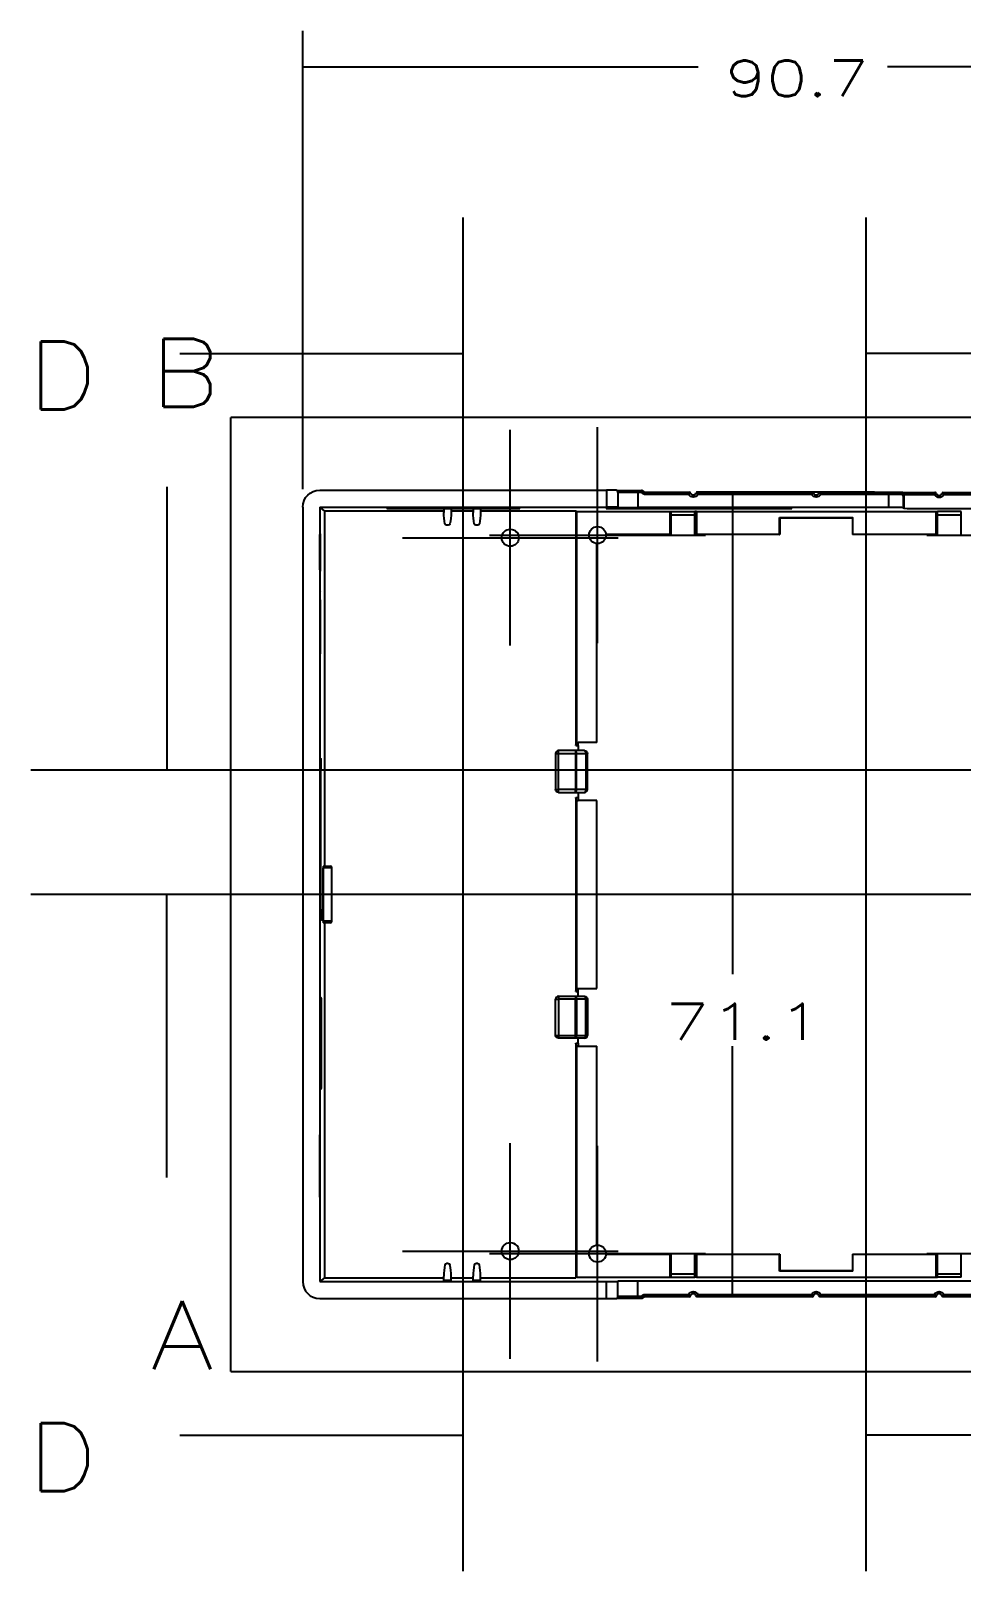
# Model space of a CAD drawing. Header units: inches. Extents: x 0 to 1189, y 0 to 841.
# Drawn here: x 320.1 to 402.2, y 312.8 to 448.9 of the extents above; entities that cross this region are included whole.
import ezdxf
from ezdxf.lldxf.tags import DXFTag

# ---------------------------------------------------------------- set-up
doc = ezdxf.new("R2010")
doc.units = ezdxf.units.IN
doc.header["$MEASUREMENT"] = 0
doc.layers.add('1', color=7, linetype='Continuous', true_color=0xffffff)
doc.styles.add('blockfont', font='simplex.shx', dxfattribs={"bigfont": 'bigfont'})
tags = doc.linetypes.add('CENTER', pattern=[2, 1.25, -0.25, 0.25, -0.25]).pattern_tags.tags
tags[10:11] = [DXFTag(74, 4), DXFTag(75, 0), DXFTag(340, '0'), DXFTag(46, 0.0), DXFTag(50, 0.0), DXFTag(44, 0.0), DXFTag(45, 0.0)]
tags[8:9] = [DXFTag(74, 4), DXFTag(75, 0), DXFTag(340, '0'), DXFTag(46, 0.0), DXFTag(50, 0.0), DXFTag(44, 0.0), DXFTag(45, 0.0)]
tags[6:7] = [DXFTag(74, 4), DXFTag(75, 0), DXFTag(340, '0'), DXFTag(46, 0.0), DXFTag(50, 0.0), DXFTag(44, 0.0), DXFTag(45, 0.0)]
tags[4:5] = [DXFTag(74, 4), DXFTag(75, 0), DXFTag(340, '0'), DXFTag(46, 0.0), DXFTag(50, 0.0), DXFTag(44, 0.0), DXFTag(45, 0.0)]
tags = doc.linetypes.add('PHANTOM', pattern=[2.5, 1.25, -0.25, 0.25, -0.25, 0.25, -0.25]).pattern_tags.tags
tags[14:15] = [DXFTag(74, 4), DXFTag(75, 0), DXFTag(340, '0'), DXFTag(46, 0.0), DXFTag(50, 0.0), DXFTag(44, 0.0), DXFTag(45, 0.0)]
tags[12:13] = [DXFTag(74, 4), DXFTag(75, 0), DXFTag(340, '0'), DXFTag(46, 0.0), DXFTag(50, 0.0), DXFTag(44, 0.0), DXFTag(45, 0.0)]
tags[10:11] = [DXFTag(74, 4), DXFTag(75, 0), DXFTag(340, '0'), DXFTag(46, 0.0), DXFTag(50, 0.0), DXFTag(44, 0.0), DXFTag(45, 0.0)]
tags[8:9] = [DXFTag(74, 4), DXFTag(75, 0), DXFTag(340, '0'), DXFTag(46, 0.0), DXFTag(50, 0.0), DXFTag(44, 0.0), DXFTag(45, 0.0)]
tags[6:7] = [DXFTag(74, 4), DXFTag(75, 0), DXFTag(340, '0'), DXFTag(46, 0.0), DXFTag(50, 0.0), DXFTag(44, 0.0), DXFTag(45, 0.0)]
tags[4:5] = [DXFTag(74, 4), DXFTag(75, 0), DXFTag(340, '0'), DXFTag(46, 0.0), DXFTag(50, 0.0), DXFTag(44, 0.0), DXFTag(45, 0.0)]
doc.dimstyles.get("Standard").update_dxf_attribs({"dimtxt": 0.18, "dimasz": 0.18, "dimexe": 0.18, "dimexo": 0.0625, "dimgap": 0.09, "dimtad": 0, "dimtih": 1, "dimtoh": 1, "dimdec": 4, "dimzin": 0, "dimdsep": 46, "dimtxsty": 'Standard', "dimcen": 0.09, "dimadec": 0, "dimazin": 0, "dimtfac": 1, "dimtdec": 4, "dimtofl": 0, "dimtmove": 0, "dimatfit": 3, "dimfxl": 0, "dimtolj": 1, "dimtzin": 0, "dimarcsym": 0})

# ---------------------------------------------------------------- blocks, each defined once
blk = doc.blocks.new('ASSORTED_DRAFT1')
at = {"color": 43}
blk.add_solid([(332.05, 372.61), (333.66, 366.61), (330.44, 366.61), (332.05, 372.61)], dxfattribs=at)
blk = doc.blocks.new('ASSORTED_DRAFT4')
at = {"color": 43}
blk.add_solid([(332.05, 383.61), (330.44, 389.61), (333.66, 389.61), (332.05, 383.61)], dxfattribs=at)
blk = doc.blocks.new('ASSORTED_DRAFT5')
at = {"color": 43}
blk.add_solid([(358.21, 420.38), (352.21, 418.78), (352.21, 421.99), (358.21, 420.38)], dxfattribs=at)
blk = doc.blocks.new('ASSORTED_DRAFT6')
at = {"color": 43}
blk.add_solid([(358.21, 324.84), (352.21, 323.23), (352.21, 326.44), (358.21, 324.84)], dxfattribs=at)
blk = doc.blocks.new('ASSORTED_DRAFT7')
at = {"color": 43}
blk.add_solid([(393.76, 324.84), (399.76, 326.44), (399.76, 323.23), (393.76, 324.84)], dxfattribs=at)
blk = doc.blocks.new('ASSORTED_DRAFT8')
at = {"color": 43}
blk.add_solid([(393.76, 420.38), (399.76, 421.99), (399.76, 418.78), (393.76, 420.38)], dxfattribs=at)
blk = doc.blocks.new('ASSORTED_DRAFT9')
at = {"color": 7}
blk.add_solid([(381.98, 337.08), (381.13, 340.26), (382.83, 340.26), (381.98, 337.08)], dxfattribs=at)
blk = doc.blocks.new('ASSORTED_DRAFT10')
at = {"color": 7}
blk.add_solid([(381.98, 408.14), (382.83, 404.96), (381.13, 404.96), (381.98, 408.14)], dxfattribs=at)
blk = doc.blocks.new('_D4')
at = {"layer": '1', "color": 7}
for p, q in [((344.05, 408.4), (344.05, 448.88)), ((434.7, 408.4), (434.7, 448.88)), ((344.05, 445.7), (378.97, 445.7)), ((434.7, 445.7), (395.67, 445.7))]:
    blk.add_line(p, q, dxfattribs=at)
for points in [[(344.05, 445.7), (347.23, 446.55), (347.23, 444.85), (344.05, 445.7)], [(434.7, 445.7), (431.53, 444.85), (431.53, 446.55), (434.7, 445.7)]]:
    blk.add_solid(points, dxfattribs=at)
at = {"layer": '1', "color": 7, "insert": (381.35, 443.09), "char_height": 3.175, "attachment_point": 7, "line_spacing_factor": 0.903614, "style": 'blockfont'}
blk.add_mtext('\\W01.332;\\fsimplex.shx;90.7', dxfattribs=at)

msp = doc.modelspace()

# ---------------------------------------------------------------- linework, layer by layer
at = {"layer": '1', "color": 43, "linetype": 'PHANTOM', "ltscale": 9.563692}
for p, q in [((358.2143, 312.8366), (358.2143, 432.3828)), ((393.7551, 432.3828), (393.7551, 312.8366))]:
    msp.add_line(p, q, dxfattribs=at)
at = {"layer": '1', "color": 43}
for p, q in [((333.2143, 420.3828), (358.2143, 420.3828)), ((418.7551, 420.3828), (393.7551, 420.3828)), ((332.0518, 408.6097), (332.0518, 383.6097)), ((332.0518, 347.6097), (332.0518, 372.6097)), ((333.2143, 324.8366), (358.2143, 324.8366)), ((418.7551, 324.8366), (393.7551, 324.8366))]:
    msp.add_line(p, q, dxfattribs=at)
at = {"layer": '1', "color": 251}
for p, q in [((337.7018, 330.4866), (337.7018, 414.7328)), ((441.0568, 414.7328), (337.7018, 414.7328)), ((337.7018, 330.4866), (441.0568, 330.4866))]:
    msp.add_line(p, q, dxfattribs=at)
at = {"layer": '1', "color": 7, "linetype": 'CENTER', "ltscale": 6.35}
for p, q in [((362.3768, 394.5847), (362.3768, 413.6347)), ((370.0768, 394.8097), (370.0768, 413.8597)), ((352.8518, 404.1097), (371.9018, 404.1097)), ((360.5518, 404.3347), (379.6018, 404.3347)), ((399.1518, 404.3347), (418.2018, 404.3347)), ((362.3768, 331.5847), (362.3768, 350.6347)), ((370.0768, 331.3597), (370.0768, 350.4097)), ((352.8518, 341.1097), (371.9018, 341.1097)), ((360.5518, 340.8847), (379.6018, 340.8847)), ((399.1518, 340.8847), (418.2018, 340.8847))]:
    msp.add_line(p, q, dxfattribs=at)
at = {"layer": '1', "color": 21}
for p, q in [((345.5518, 408.3097), (370.8768, 408.3097)), ((370.8768, 408.3097), (370.8768, 406.8097)), ((373.6268, 408.2884), (373.6268, 408.0884)), ((373.6268, 408.2884), (373.9434, 408.2884)), ((373.9434, 408.2884), (373.9434, 408.0884)), ((374.1474, 408.1819), (373.9851, 408.067)), ((374.2356, 408.1384), (374.2356, 407.9384)), ((374.2356, 408.1384), (378.156, 408.1384)), ((378.8977, 408.1384), (389.006, 408.1384)), ((389.7477, 408.1384), (395.7931, 408.1384)), ((395.7931, 408.1384), (395.7931, 407.9384)), ((396.9901, 408.1026), (396.8945, 408.1281)), ((344.0518, 406.8097), (344.0518, 338.4097)), ((345.5519, 406.8097), (370.8768, 406.8097)), ((345.9611, 406.4823), (345.5519, 406.8097)), ((345.5519, 406.8097), (345.5519, 338.4097)), ((371.8768, 408.1062), (371.8768, 406.8027)), ((371.8768, 406.8027), (371.8768, 406.7807)), ((373.6268, 408.0884), (373.6268, 406.7685)), ((373.9434, 408.0884), (373.6268, 408.0884)), ((395.7931, 406.7685), (373.6268, 406.7685)), ((378.1237, 407.9384), (374.2356, 407.9384)), ((388.9737, 407.9384), (378.93, 407.9384)), ((395.7931, 407.9384), (389.78, 407.9384)), ((395.7931, 406.7685), (395.7931, 407.9384)), ((397.043, 407.9348), (397.043, 406.7599)), ((397.1385, 407.9093), (397.043, 407.9348)), ((397.043, 406.7599), (397.1385, 406.709)), ((397.1385, 406.709), (397.1385, 407.9093)), ((345.9611, 406.4823), (356.5018, 406.4823)), ((345.9611, 406.4823), (345.9611, 375.1089)), ((351.4768, 406.7406), (351.4768, 406.7005)), ((361.7268, 406.7511), (352.9768, 406.7511)), ((352.9768, 406.69), (352.9768, 406.7511)), ((352.9768, 406.69), (361.7268, 406.69)), ((357.1518, 406.6771), (356.5018, 406.6771)), ((356.5018, 406.6771), (356.5018, 406.3207)), ((357.1518, 406.6771), (357.1518, 406.3207)), ((357.1518, 406.4823), (359.1018, 406.4823)), ((359.7518, 406.6771), (359.1018, 406.6771)), ((359.1018, 406.6771), (359.1018, 406.3207)), ((359.7518, 406.6771), (359.7518, 406.3207)), ((359.7518, 406.4823), (368.1647, 406.4823)), ((361.7268, 406.69), (361.7268, 406.7511)), ((363.2268, 406.7005), (363.2268, 406.7406)), ((368.231, 406.4292), (368.1647, 406.4823)), ((368.1647, 406.4823), (368.1647, 385.7443)), ((368.231, 406.4292), (376.4544, 406.4292)), ((368.231, 406.4292), (368.231, 386.0097)), ((370.8268, 406.7205), (370.8268, 406.6898)), ((385.7268, 406.731), (372.3268, 406.731)), ((372.3268, 406.6793), (372.3268, 406.731)), ((372.3268, 406.6793), (385.7268, 406.6793)), ((376.4544, 406.4292), (376.5768, 406.4195)), ((376.4544, 406.4292), (376.4544, 404.3847)), ((376.5768, 406.4195), (378.6768, 406.4195)), ((376.5768, 406.1097), (376.5768, 406.4195)), ((376.5768, 404.3847), (376.5768, 406.1097)), ((378.6768, 406.1097), (376.5768, 406.1097)), ((378.7993, 406.4292), (378.6768, 406.4195)), ((378.6768, 406.1097), (378.6768, 406.4195)), ((378.6768, 404.3847), (378.6768, 406.1097)), ((378.7993, 406.4292), (399.9544, 406.4292)), ((378.7993, 406.4292), (378.7993, 404.3847)), ((385.7268, 406.6793), (385.7268, 406.731)), ((386.128, 405.8836), (392.6257, 405.8836)), ((386.128, 405.8836), (386.1768, 405.8347)), ((386.128, 404.3847), (386.128, 405.8836)), ((392.5768, 405.8347), (386.1768, 405.8347)), ((386.1768, 405.8347), (386.1768, 404.3847)), ((387.2268, 406.6898), (387.2268, 406.7205)), ((392.6257, 405.8836), (392.5768, 405.8347)), ((392.5768, 405.8347), (392.5768, 404.3847)), ((392.6257, 404.3847), (392.6257, 405.8836)), ((399.9544, 406.4292), (400.0768, 406.4195)), ((399.9544, 404.3847), (399.9544, 406.4292)), ((402.1768, 406.4195), (400.0768, 406.4195)), ((400.0768, 406.1097), (400.0768, 406.4195)), ((400.0768, 404.3847), (400.0768, 406.1097)), ((402.1768, 406.1097), (400.0768, 406.1097)), ((402.1768, 406.1097), (402.1768, 406.4195)), ((402.1768, 404.3847), (402.1768, 406.1097)), ((356.9057, 405.2097), (356.748, 405.2097)), ((359.5057, 405.2097), (359.348, 405.2097)), ((376.4544, 404.3847), (370.8252, 404.3847)), ((376.5768, 404.3847), (376.4544, 404.3847)), ((378.6768, 404.3847), (378.7993, 404.3847)), ((386.128, 404.3847), (378.7993, 404.3847)), ((386.128, 404.3847), (386.1768, 404.3847)), ((392.6257, 404.3847), (392.5768, 404.3847)), ((399.9544, 404.3847), (392.6257, 404.3847)), ((399.9544, 404.3847), (400.0768, 404.3847)), ((370.0268, 386.0097), (370.0268, 403.5864)), ((345.5741, 398.6097), (345.5741, 393.8597)), ((345.5741, 398.6097), (345.5959, 398.6097)), ((345.5894, 399.3597), (345.5807, 399.3597)), ((345.5959, 398.6097), (345.5959, 393.8597)), ((345.5741, 393.8597), (345.5959, 393.8597)), ((366.3768, 385.0597), (366.3768, 381.8597)), ((366.3768, 385.0597), (366.6268, 385.0597)), ((366.6268, 385.0597), (366.6268, 385.3097)), ((368.1178, 385.3097), (366.6268, 385.3097)), ((366.6268, 381.8597), (366.6268, 385.0597)), ((366.6268, 385.0597), (368.1178, 385.0597)), ((368.1178, 385.3097), (368.1178, 385.0597)), ((368.9268, 385.3097), (368.1178, 385.3097)), ((368.1178, 385.0597), (368.1178, 381.8597)), ((368.1178, 385.0597), (368.2296, 385.0597)), ((368.1647, 385.7443), (368.231, 386.0097)), ((368.1647, 385.7443), (368.3768, 385.7443)), ((368.2296, 381.8597), (368.2296, 385.0597)), ((368.2296, 385.0597), (369.0386, 385.0597)), ((368.231, 386.0097), (368.3768, 386.0097)), ((368.3768, 385.7443), (368.3768, 386.0097)), ((370.0268, 386.0097), (368.3768, 386.0097)), ((368.3768, 385.7443), (368.3768, 385.3097)), ((369.0386, 385.0597), (369.0386, 381.8597)), ((369.1768, 385.0597), (369.0386, 385.0597)), ((369.1768, 381.8597), (369.1768, 385.0597)), ((345.6295, 384.6097), (345.6369, 384.6097)), ((345.6208, 371.3097), (345.6208, 383.6097)), ((345.6457, 383.6097), (345.6208, 383.6097)), ((345.6457, 371.3097), (345.6457, 383.6097)), ((366.3768, 381.8597), (366.6268, 381.8597)), ((368.1178, 381.8597), (366.6268, 381.8597)), ((366.6268, 381.6097), (366.6268, 381.8597)), ((366.6268, 381.6097), (368.1178, 381.6097)), ((368.1178, 381.6097), (368.1178, 381.8597)), ((368.2296, 381.8597), (368.1178, 381.8597)), ((368.1178, 381.6097), (368.9268, 381.6097)), ((368.1647, 381.1751), (368.1647, 364.0443)), ((368.231, 380.9097), (368.1647, 381.1751)), ((368.1647, 381.1751), (368.3768, 381.1751)), ((369.0386, 381.8597), (368.2296, 381.8597)), ((368.231, 380.9097), (368.231, 364.3097)), ((368.231, 380.9097), (368.3768, 380.9097)), ((368.3768, 381.6097), (368.3768, 381.1751)), ((368.3768, 381.1751), (368.3768, 380.9097)), ((370.0268, 380.9097), (368.3768, 380.9097)), ((369.1768, 381.8597), (369.0386, 381.8597)), ((370.0268, 364.3097), (370.0268, 380.9097)), ((345.8617, 374.9626), (345.8617, 370.2568)), ((345.8617, 370.2597), (345.8617, 374.9597)), ((346.6278, 374.9597), (345.8617, 374.9597)), ((345.8705, 375.1097), (346.4797, 375.1097)), ((346.6278, 370.2597), (346.6278, 374.9597)), ((346.6278, 374.9597), (346.6297, 374.9597)), ((346.6297, 370.2597), (346.6297, 374.9597)), ((345.6208, 371.3097), (345.6457, 371.3097)), ((345.6369, 370.3097), (345.6295, 370.3097)), ((345.8617, 370.2597), (346.6278, 370.2597)), ((346.4797, 370.1097), (345.8705, 370.1097)), ((345.9611, 370.1106), (345.9611, 338.7372)), ((346.6278, 370.2597), (346.6297, 370.2597)), ((345.6579, 363.5097), (345.6636, 363.5097)), ((366.3768, 363.3597), (366.6268, 363.3597)), ((366.3768, 360.1597), (366.3768, 363.3597)), ((366.6268, 363.6097), (366.6268, 363.3597)), ((366.6268, 363.6097), (368.1178, 363.6097)), ((366.6268, 363.3597), (366.6268, 360.1597)), ((368.1178, 363.3597), (366.6268, 363.3597)), ((368.1178, 363.6097), (368.1178, 363.3597)), ((368.1178, 363.6097), (368.9268, 363.6097)), ((368.1178, 360.1597), (368.1178, 363.3597)), ((368.2296, 363.3597), (368.1178, 363.3597)), ((368.1647, 364.0443), (368.231, 364.3097)), ((368.1647, 364.0443), (368.3768, 364.0443)), ((368.2296, 363.3597), (368.2296, 360.1597)), ((369.0386, 363.3597), (368.2296, 363.3597)), ((368.231, 364.3097), (368.3768, 364.3097)), ((368.3768, 364.0443), (368.3768, 364.3097)), ((368.3768, 364.3097), (370.0268, 364.3097)), ((368.3768, 363.6097), (368.3768, 364.0443)), ((369.0386, 360.1597), (369.0386, 363.3597)), ((369.1768, 363.3597), (369.0386, 363.3597)), ((369.1768, 363.3597), (369.1768, 360.1597)), ((345.6483, 356.5097), (345.6483, 362.4097)), ((345.6483, 362.4097), (345.6732, 362.4097)), ((345.6732, 362.4097), (345.6732, 356.5097)), ((366.3768, 360.1597), (366.6268, 360.1597)), ((366.6268, 360.1597), (366.6268, 359.9097)), ((366.6268, 360.1597), (368.1178, 360.1597)), ((368.1178, 359.9097), (366.6268, 359.9097)), ((368.1178, 360.1597), (368.2296, 360.1597)), ((368.1178, 359.9097), (368.1178, 360.1597)), ((368.9268, 359.9097), (368.1178, 359.9097)), ((368.1647, 359.4751), (368.1647, 338.7372)), ((368.231, 359.2097), (368.1647, 359.4751)), ((368.1647, 359.4751), (368.3768, 359.4751)), ((368.2296, 360.1597), (369.0386, 360.1597)), ((368.231, 359.2097), (368.231, 338.7902)), ((368.231, 359.2097), (368.3768, 359.2097)), ((368.3768, 359.4751), (368.3768, 359.9097)), ((368.3768, 359.4751), (368.3768, 359.2097)), ((368.3768, 359.2097), (370.0268, 359.2097)), ((369.1768, 360.1597), (369.0386, 360.1597)), ((370.0268, 341.6331), (370.0268, 359.2097)), ((345.6483, 356.5097), (345.6732, 356.5097)), ((345.6636, 355.4097), (345.6579, 355.4097)), ((345.5693, 351.3597), (345.5972, 351.3597)), ((345.5693, 345.8597), (345.5693, 351.3597)), ((345.5972, 345.8597), (345.5972, 351.3597)), ((345.5693, 345.8597), (345.5972, 345.8597)), ((370.8252, 340.8347), (376.4544, 340.8347)), ((376.4544, 340.8347), (376.5768, 340.8347)), ((376.4544, 340.8347), (376.4544, 338.7902)), ((376.5768, 339.1097), (376.5768, 340.8347)), ((378.6768, 339.1097), (378.6768, 340.8347)), ((378.7993, 340.8347), (378.6768, 340.8347)), ((378.7993, 340.8347), (378.7993, 338.7902)), ((378.7993, 340.8347), (386.128, 340.8347)), ((386.128, 339.3358), (386.128, 340.8347)), ((386.1768, 340.8347), (386.128, 340.8347)), ((386.1768, 340.8347), (386.1768, 339.3847)), ((392.5768, 340.8347), (392.5768, 339.3847)), ((392.5768, 340.8347), (392.6257, 340.8347)), ((392.6257, 340.8347), (399.9544, 340.8347)), ((392.6257, 339.3358), (392.6257, 340.8347)), ((399.9544, 338.7902), (399.9544, 340.8347)), ((400.0768, 340.8347), (399.9544, 340.8347)), ((400.0768, 339.1097), (400.0768, 340.8347)), ((402.1768, 339.1097), (402.1768, 340.8347)), ((345.9611, 338.7372), (345.5519, 338.4097)), ((345.9611, 338.7372), (356.5018, 338.7372)), ((356.5018, 338.4953), (356.5018, 338.8987)), ((356.9057, 340.0097), (356.748, 340.0097)), ((357.1518, 338.4953), (357.1518, 338.8987)), ((357.1518, 338.7372), (359.1018, 338.7372)), ((359.1018, 338.4953), (359.1018, 338.8987)), ((359.5057, 340.0097), (359.348, 340.0097)), ((359.7518, 338.4953), (359.7518, 338.8987)), ((359.7518, 338.7372), (368.1647, 338.7372)), ((368.231, 338.7902), (368.1647, 338.7372)), ((368.231, 338.7902), (376.4544, 338.7902)), ((376.4544, 338.7902), (376.5768, 338.8)), ((376.5768, 338.8), (376.5768, 339.1097)), ((376.5768, 339.1097), (378.6768, 339.1097)), ((376.5768, 338.8), (378.6768, 338.8)), ((378.6768, 338.8), (378.6768, 339.1097)), ((378.7993, 338.7902), (378.6768, 338.8)), ((378.7993, 338.7902), (399.9544, 338.7902)), ((386.128, 339.3358), (386.1768, 339.3847)), ((392.6257, 339.3358), (386.128, 339.3358)), ((386.1768, 339.3847), (392.5768, 339.3847)), ((392.6257, 339.3358), (392.5768, 339.3847)), ((399.9544, 338.7902), (400.0768, 338.8)), ((400.0768, 338.8), (400.0768, 339.1097)), ((400.0768, 339.1097), (402.1768, 339.1097)), ((402.1768, 338.8), (400.0768, 338.8)), ((402.1768, 338.8), (402.1768, 339.1097)), ((345.5519, 338.4097), (370.8768, 338.4097)), ((357.1518, 338.4953), (356.5018, 338.4953)), ((359.7518, 338.4953), (359.1018, 338.4953)), ((370.8768, 336.9097), (370.8768, 338.4097)), ((371.8768, 338.4167), (371.8768, 338.4387)), ((371.8768, 337.1132), (371.8768, 338.4167)), ((405.1268, 338.4509), (373.6268, 338.4509)), ((373.6268, 337.131), (373.6268, 338.4509)), ((345.5518, 336.9097), (370.8768, 336.9097)), ((373.6268, 336.931), (373.6268, 337.131)), ((373.6268, 337.131), (373.9434, 337.131)), ((373.9434, 336.931), (373.6268, 336.931)), ((373.9434, 336.931), (373.9434, 337.131)), ((374.1473, 337.0376), (373.9851, 337.1524)), ((374.2356, 337.281), (378.1237, 337.281)), ((374.2356, 337.081), (374.2356, 337.281)), ((378.156, 337.081), (374.2356, 337.081)), ((389.006, 337.081), (378.8977, 337.081)), ((378.93, 337.281), (388.9737, 337.281)), ((399.856, 337.081), (389.7477, 337.081)), ((389.78, 337.281), (399.8237, 337.281)), ((404.5181, 337.081), (400.5977, 337.081)), ((400.63, 337.281), (404.5181, 337.281))]:
    msp.add_line(p, q, dxfattribs=at)
at = {"layer": '1', "color": 7}
for p, q in [((394.5138, 408.1395), (378.8057, 408.1395)), ((381.9807, 408.1395), (381.9807, 365.5616)), ((381.9807, 337.081), (381.9807, 359.2116))]:
    msp.add_line(p, q, dxfattribs=at)
at = {"layer": '1', "color": 43, "linetype": 'PHANTOM', "ltscale": 11.0924}
for p, q in [((320.0518, 383.6097), (458.7068, 383.6097)), ((458.7068, 372.6097), (320.0518, 372.6097))]:
    msp.add_line(p, q, dxfattribs=at)
at = {"layer": '1', "color": 21}
for centre in [(362.3768, 404.1097), (370.0768, 404.3347), (362.3768, 341.1097), (370.0768, 340.8847)]:
    msp.add_circle(centre, 0.75, dxfattribs=at)
at = {"layer": '1', "color": 21, "extrusion": (0, 0, -1)}
for centre, radius, start, end in [((-361.5018, 406.3207), 5, -11.428758, 0), ((-352.1518, 406.3207), 5, 180, 191.428758), ((-364.1018, 406.3207), 5, -11.428758, 0), ((-354.7518, 406.3207), 5, 180, 191.428758), ((-356.748, 405.3597), 0.15, 270, 348.571242), ((-356.9057, 405.3597), 0.15, 191.428758, 270), ((-359.348, 405.3597), 0.15, 270, 348.571242), ((-359.5057, 405.3597), 0.15, 191.428758, 270), ((-368.9268, 385.0597), 0.25, 90, 180), ((-366.6268, 381.8597), 0.25, -90, 0), ((-368.9268, 363.3597), 0.25, 90, 180), ((-366.6268, 360.1597), 0.25, -90, 0), ((-356.748, 339.8597), 0.15, 11.428758, 90), ((-356.9057, 339.8597), 0.15, 90, 168.571242), ((-359.348, 339.8597), 0.15, 11.428758, 90), ((-359.5057, 339.8597), 0.15, 90, 168.571242)]:
    msp.add_arc(centre, radius, start, end, dxfattribs=at)
at = {"layer": '1', "color": 21}
for centre, radius, start, end in [((366.6268, 385.0597), 0.25, 90, 180), ((368.9268, 381.8597), 0.25, -90, 0), ((346.4797, 374.9597), 0.15, 0, 90), ((346.4797, 370.2597), 0.15, -90, 0), ((366.6268, 363.3597), 0.25, 90, 180), ((368.9268, 360.1597), 0.25, -90, 0), ((361.5018, 338.8987), 5, 168.571242, 180), ((352.1518, 338.8987), 5, 0, 11.428758), ((364.1018, 338.8987), 5, 168.571242, 180), ((354.7518, 338.8987), 5, 0, 11.428758)]:
    msp.add_arc(centre, radius, start, end, dxfattribs=at)
at = {"layer": '1', "color": 21, "extrusion": (0, 0, -1)}
for centre, major_axis, ratio, start_param, end_param in [((345.5519, 406.8097), (-1.1713, 0.9371), 0.99998439, 5.60845309, 7.17923419), ((374.2358, 408.2384), (0.3053, 0.0056), 0.98251015, 1.5895433, 2.55209405), ((378.5268, 408.1384), (0, 0.45), 0.99999391, 2.03135032, 4.25183499), ((389.3768, 408.1384), (0, 0.45), 0.99999391, 2.03135032, 4.25183499), ((378.5268, 337.081), (0, -0.45), 0.99999391, 2.03135032, 4.25183499), ((389.3768, 337.081), (0, -0.45), 0.99999391, 2.03135032, 4.25183499), ((400.2268, 337.081), (0, -0.45), 0.99999391, 2.03135032, 4.25183499), ((374.2358, 336.981), (0.3053, -0.0056), 0.98251015, 3.73109126, 4.69364201)]:
    msp.add_ellipse(centre, major_axis=major_axis, ratio=ratio, start_param=start_param, end_param=end_param, dxfattribs=at)
at = {"layer": '1', "color": 21}
for centre, major_axis, ratio, start_param, end_param in [((370.8768, 408.3062), (1, 0), 0.00349067, 0.64350111, 1.57079633), ((373.6268, 408.2952), (1.95, 0), 0.00349067, 3.36054605, 4.71238898), ((378.156, 407.9914), (-0.1244, 0.0839), 0.99999875, 4.11919014, 5.30558908), ((378.8977, 407.9854), (-0.1244, -0.0839), 0.99999875, 4.11918985, 5.30558782), ((389.006, 407.9914), (-0.1244, 0.0839), 0.99999875, 4.11919014, 5.30558908), ((389.7477, 407.9854), (-0.1244, -0.0839), 0.99999875, 4.11918985, 5.30558782), ((370.8768, 406.8027), (1, 0), 0.00698143, 0, 1.57079633), ((373.6268, 406.7807), (1.75, 0), 0.00698143, 3.14159265, 4.71238898), ((373.9434, 408.0384), (0.0509, 0.0009), 0.98251015, 0.5894986, 1.55204935), ((378.5268, 408.1384), (0, 0.25), 0.99998416, 1.95519326, 4.32799204), ((389.3768, 408.1384), (0, 0.25), 0.99998416, 1.95519326, 4.32799204), ((395.7931, 406.7598), (1.25, 0), 0.00698143, 0.01308997, 1.57079633), ((396.8439, 407.8162), (-0.0515, -0.1932), 0.99990824, 1.83136267, 3.40225037), ((400.5018, 408.1095), (3.5636, 0), 0.00349067, 3.25397431, 4.53015902), ((396.9394, 407.7907), (-0.0515, -0.1932), 0.99990824, 2.36855359, 3.24086107), ((399.8564, 407.9465), (0.1385, 0.0575), 0.98258288, 6.27610432, 7.43464254), ((400.5976, 407.947), (0.1367, -0.0618), 0.99947068, 1.9961909, 3.18184734), ((400.5977, 407.9471), (0.15, 0), 0.99999391, 1.57079633, 2.67031178), ((400.5018, 408.1095), (3.5636, 0), 0.00349067, 4.73927779, 6.27009446), ((400.5018, 406.7093), (3.3636, 0), 0.00698143, 3.15468262, 6.27009446), ((345.5828, 402.8097), (0, 1.65), 0.00872687, 4.71238898, 10.99557429), ((345.5807, 398.6097), (0, 0.75), 0.00872687, 0, 1.57079633), ((345.5894, 398.6097), (0, 0.75), 0.00872687, 4.71238898, 6.28318531), ((368.1178, 385.0597), (0, 0.25), 0.4472136, 4.71238898, 6.28318531), ((368.9268, 385.0597), (0, 0.25), 0.4472136, 4.71238898, 6.28318531), ((368.1178, 381.8597), (0, 0.25), 0.4472136, 3.14159265, 4.71238898), ((368.9268, 381.8597), (0, 0.25), 0.4472136, 3.14159265, 4.71238898), ((345.8705, 374.9597), (0, 0.15), 0.05890526, 0, 1.55140336), ((345.7098, 374.9597), (0.1519, 0), 0.98763516, 0, 0.01939297), ((346.4797, 374.9597), (0, -0.15), 0.98763516, 1.57079633, 3.14159265), ((345.7098, 370.2597), (0.1519, 0), 0.98763516, 6.26379234, 6.28318531), ((345.8705, 370.2597), (0, 0.15), 0.05890526, 1.5901893, 3.14159265), ((346.4797, 370.2597), (0, -0.15), 0.98763516, 0, 1.57079633), ((368.1178, 363.3597), (0, -0.25), 0.4472136, 1.57079633, 3.14159265), ((368.9268, 363.3597), (0, -0.25), 0.4472136, 1.57079633, 3.14159265), ((368.1178, 360.1597), (0, -0.25), 0.4472136, 0, 1.57079633), ((368.9268, 360.1597), (0, -0.25), 0.4472136, 0, 1.57079633), ((345.5519, 338.4097), (-1.1713, -0.9371), 0.99998439, 5.60845309, 7.17923419), ((370.8768, 338.4167), (1, 0), 0.00698143, 4.71238898, 6.28318531), ((373.6268, 338.4387), (1.75, 0), 0.00698143, 1.57079633, 3.14159265), ((370.8768, 336.9132), (1, 0), 0.00349067, 4.71238898, 5.6396842), ((373.6268, 336.9242), (1.95, 0), 0.00349067, 1.57079633, 2.79484001), ((373.9434, 337.181), (0.0509, -0.0009), 0.98251015, 4.73113595, 5.6936867), ((378.1561, 337.228), (-0.1244, -0.0839), 0.99999875, 0.97759719, 2.16399517), ((378.5268, 337.081), (0, 0.25), 0.99998416, 5.09678592, 7.4695847), ((378.8976, 337.234), (0.1244, -0.0839), 0.99999875, 4.11919013, 5.30558907), ((389.0061, 337.228), (-0.1244, -0.0839), 0.99999875, 0.97759719, 2.16399517), ((389.3768, 337.081), (0, 0.25), 0.99998416, 5.09678592, 7.4695847), ((389.7476, 337.234), (0.1244, -0.0839), 0.99999875, 4.11919013, 5.30558907), ((399.8561, 337.228), (-0.1244, -0.0839), 0.99999875, 0.97759719, 2.16399517), ((400.2268, 337.081), (0, 0.25), 0.99998416, 5.09678592, 7.4695847), ((400.5976, 337.234), (0.1244, -0.0839), 0.99999875, 4.11919013, 5.30558907)]:
    msp.add_ellipse(centre, major_axis=major_axis, ratio=ratio, start_param=start_param, end_param=end_param, dxfattribs=at)
for points, degree, knots in [([(371.8768, 408.1062), (371.8768, 408.1178), (371.8758, 408.1295), (371.8718, 408.1525), (371.8689, 408.1638), (371.8569, 408.1971), (371.845, 408.2182), (371.8124, 408.2566), (371.7915, 408.2739), (371.7409, 408.2995), (371.7107, 408.3082), (371.6768, 408.3083)], 3, [0, 0, 0, 0, 0.125, 0.125, 0.25, 0.25, 0.5, 0.5, 0.75, 0.75, 1, 1, 1, 1]), ([(374.1474, 408.1819), (374.1353, 408.1985), (374.1085, 408.2278), (374.0582, 408.2609), (374.0021, 408.2812), (373.9634, 408.2853), (373.9434, 408.2852)], 3, [0, 0, 0, 0, 0.25414855, 0.50408794, 0.75208948, 1, 1, 1, 1]), ([(374.2356, 408.1352), (374.2266, 408.1355), (374.2092, 408.1381), (374.1847, 408.1478), (374.1635, 408.1625), (374.1523, 408.175), (374.1474, 408.1819)], 3, [0, 0, 0, 0, 0.26082617, 0.51402738, 0.76039403, 1, 1, 1, 1]), ([(378.123, 407.9337), (378.1237, 407.9383), (378.1244, 407.9428), (378.1251, 407.9474), (378.1258, 407.9519), (378.1265, 407.9565), (378.1272, 407.961), (378.131, 407.9851), (378.1346, 408.0074), (378.1378, 408.0273), (378.1385, 408.0319), (378.1421, 408.0543), (378.1455, 408.0752), (378.1504, 408.105), (378.1522, 408.1159), (378.1547, 408.1306), (378.1555, 408.1351), (378.1562, 408.1396)], 3, [0, 0, 0, 0, 0.00921471, 0.00921471, 0.01610314, 0.01610314, 0.07708529, 0.07708529, 0.29534562, 0.29534562, 0.30906639, 0.30906639, 0.55832297, 0.55832297, 0.75474974, 0.75474974, 1, 1, 1, 1]), ([(378.9307, 407.9337), (378.93, 407.9383), (378.9293, 407.9428), (378.9286, 407.9474), (378.9279, 407.9519), (378.9272, 407.9565), (378.9264, 407.961), (378.9227, 407.9851), (378.9191, 408.0074), (378.9159, 408.0273), (378.9152, 408.0319), (378.9116, 408.0543), (378.9082, 408.0752), (378.9033, 408.105), (378.9014, 408.1159), (378.899, 408.1306), (378.8982, 408.1351), (378.8975, 408.1396)], 3, [0, 0, 0, 0, 0.00921471, 0.00921471, 0.01610314, 0.01610314, 0.07708529, 0.07708529, 0.29534562, 0.29534562, 0.30906639, 0.30906639, 0.55832297, 0.55832297, 0.75474974, 0.75474974, 1, 1, 1, 1]), ([(388.973, 407.9337), (388.9737, 407.9383), (388.9744, 407.9428), (388.9751, 407.9474), (388.9758, 407.9519), (388.9765, 407.9565), (388.9772, 407.961), (388.981, 407.9851), (388.9846, 408.0074), (388.9878, 408.0273), (388.9885, 408.0319), (388.9921, 408.0543), (388.9955, 408.0752), (389.0004, 408.105), (389.0022, 408.1159), (389.0047, 408.1306), (389.0055, 408.1351), (389.0062, 408.1396)], 3, [0, 0, 0, 0, 0.00921471, 0.00921471, 0.01610314, 0.01610314, 0.07708529, 0.07708529, 0.29534562, 0.29534562, 0.30906639, 0.30906639, 0.55832297, 0.55832297, 0.75474974, 0.75474974, 1, 1, 1, 1]), ([(389.7807, 407.9337), (389.78, 407.9383), (389.7793, 407.9428), (389.7786, 407.9474), (389.7779, 407.9519), (389.7772, 407.9565), (389.7764, 407.961), (389.7727, 407.9851), (389.7691, 408.0074), (389.7659, 408.0273), (389.7652, 408.0319), (389.7616, 408.0543), (389.7582, 408.0752), (389.7533, 408.105), (389.7514, 408.1159), (389.749, 408.1306), (389.7482, 408.1351), (389.7475, 408.1396)], 3, [0, 0, 0, 0, 0.00921471, 0.00921471, 0.01610314, 0.01610314, 0.07708529, 0.07708529, 0.29534562, 0.29534562, 0.30906639, 0.30906639, 0.55832297, 0.55832297, 0.75474974, 0.75474974, 1, 1, 1, 1]), ([(395.7931, 408.1384), (396.0004, 408.1384), (396.1917, 408.1382), (396.3828, 408.1379), (396.5307, 408.1374), (396.6778, 408.1369), (396.7592, 408.1362), (396.8393, 408.1357), (396.8438, 408.1346)], 2, [0, 0, 0, 0.25, 0.25, 0.5, 0.5, 0.75, 0.75, 1, 1, 1]), ([(373.6268, 408.0884), (373.1687, 408.0896), (372.7134, 408.0907), (372.0654, 408.093), (371.874, 408.0907), (371.877, 408.0969)], 3, [0, 0, 0, 0, 0.5, 0.5, 1, 1, 1, 1]), ([(378.1235, 407.9382), (378.1272, 407.9409), (378.131, 407.9435), (378.1348, 407.9462), (378.1385, 407.9488), (378.1629, 407.9655), (378.1815, 407.9777), (378.1984, 407.9884), (378.2023, 407.9908), (378.2215, 408.0029), (378.2396, 408.0136), (378.2656, 408.0286), (378.2751, 408.0339), (378.2881, 408.0409), (378.2921, 408.0431), (378.2962, 408.0453)], 3, [0, 0, 0, 0, 0.009234, 0.009234, 0.079051, 0.079051, 0.29536725, 0.29536725, 0.30934229, 0.30934229, 0.55802251, 0.55802251, 0.7544184, 0.7544184, 1, 1, 1, 1]), ([(378.9302, 407.9382), (378.9265, 407.9409), (378.9227, 407.9435), (378.9189, 407.9462), (378.9151, 407.9488), (378.8908, 407.9655), (378.8722, 407.9777), (378.8552, 407.9884), (378.8513, 407.9908), (378.8322, 408.0029), (378.8141, 408.0136), (378.7881, 408.0286), (378.7786, 408.0339), (378.7656, 408.0409), (378.7615, 408.0431), (378.7575, 408.0453)], 3, [0, 0, 0, 0, 0.009234, 0.009234, 0.079051, 0.079051, 0.29536725, 0.29536725, 0.3093423, 0.3093423, 0.55802251, 0.55802251, 0.7544184, 0.7544184, 1, 1, 1, 1]), ([(388.9735, 407.9382), (388.9772, 407.9409), (388.981, 407.9435), (388.9848, 407.9462), (388.9885, 407.9488), (389.0129, 407.9655), (389.0315, 407.9777), (389.0484, 407.9884), (389.0523, 407.9908), (389.0715, 408.0029), (389.0896, 408.0136), (389.1156, 408.0286), (389.1251, 408.0339), (389.1381, 408.0409), (389.1421, 408.0431), (389.1462, 408.0453)], 3, [0, 0, 0, 0, 0.009234, 0.009234, 0.079051, 0.079051, 0.29536725, 0.29536725, 0.30934229, 0.30934229, 0.55802251, 0.55802251, 0.7544184, 0.7544184, 1, 1, 1, 1]), ([(389.7802, 407.9382), (389.7765, 407.9409), (389.7727, 407.9435), (389.7689, 407.9462), (389.7651, 407.9488), (389.7408, 407.9655), (389.7222, 407.9777), (389.7052, 407.9884), (389.7013, 407.9908), (389.6822, 408.0029), (389.6641, 408.0136), (389.6381, 408.0286), (389.6286, 408.0339), (389.6156, 408.0409), (389.6115, 408.0431), (389.6075, 408.0453)], 3, [0, 0, 0, 0, 0.009234, 0.009234, 0.079051, 0.079051, 0.29536725, 0.29536725, 0.3093423, 0.3093423, 0.55802251, 0.55802251, 0.7544184, 0.7544184, 1, 1, 1, 1]), ([(397.0442, 407.9346), (397.0396, 407.9352), (397.0068, 407.9354), (396.8796, 407.936), (396.7867, 407.9363), (396.5557, 407.9369), (396.4178, 407.9372), (396.1176, 407.9378), (395.9554, 407.9381), (395.7931, 407.9384)], 3, [0, 0, 0, 0, 0.25, 0.25, 0.5, 0.5, 0.75, 0.75, 1, 1, 1, 1]), ([(399.8618, 407.8973), (399.1099, 407.8993), (398.4122, 407.9013), (397.4298, 407.9053), (397.1485, 407.9073), (397.1385, 407.9093)], 3, [0, 0, 0, 0, 0.5, 0.5, 1, 1, 1, 1]), ([(399.9739, 408.0394), (399.9668, 408.0482), (399.9511, 408.0641), (399.9222, 408.0826), (399.8903, 408.0941), (399.8684, 408.0969), (399.8573, 408.0971)], 3, [0, 0, 0, 0, 0.2479338, 0.50112036, 0.75370843, 1, 1, 1, 1]), ([(399.8618, 407.8973), (399.867, 407.945), (399.8775, 408.0404), (399.8666, 408.0763), (399.8611, 408.0943)], 3, [0, 0, 0, 0, 0.50007269, 1, 1, 1, 1]), ([(399.8618, 407.8973), (399.8801, 407.9107), (399.9168, 407.9373), (399.9614, 407.97), (399.9859, 407.9895), (399.9937, 407.9979), (399.9954, 408.0028)], 3, [0, 0, 0, 0, 0.25010423, 0.49899602, 0.74833776, 1, 1, 1, 1]), ([(400.6228, 407.8971), (400.6175, 407.8865), (400.6072, 407.8655), (400.5889, 407.8359), (400.5687, 407.808), (400.5466, 407.7821), (400.5224, 407.758), (400.4963, 407.7358), (400.4451, 407.6988), (400.3614, 407.6581), (400.2412, 407.6415), (400.1213, 407.6589), (400.0306, 407.7034), (399.9673, 407.7521), (399.9256, 407.7949), (399.8895, 407.8432), (399.8711, 407.8791), (399.8618, 407.8973)], 3, [0, 0, 0, 0, 0.03676586, 0.07284308, 0.10844282, 0.14378481, 0.1790936, 0.21459436, 0.25050866, 0.37561518, 0.49980854, 0.62392329, 0.74926495, 0.81197335, 0.87387884, 0.93616646, 1, 1, 1, 1]), ([(399.9953, 408.0031), (399.9981, 407.9966), (400.0043, 407.9824), (400.017, 407.9606), (400.0343, 407.9368), (400.0574, 407.9123), (400.0974, 407.8803), (400.1541, 407.8542), (400.2039, 407.8472), (400.2499, 407.847), (400.3, 407.8541), (400.3553, 407.8802), (400.3969, 407.9124), (400.4314, 407.9485), (400.4487, 407.9833), (400.4586, 408.0033)], 3, [0, 0, 0, 0, 0.0356184, 0.07848254, 0.12860702, 0.18599934, 0.25066287, 0.39157183, 0.50022493, 0.50412921, 0.62490901, 0.75165722, 0.80593079, 0.88874106, 1, 1, 1, 1]), ([(400.6237, 407.8964), (400.62, 407.899), (400.6162, 407.9017), (400.6124, 407.9043), (400.6043, 407.91), (400.5859, 407.9226), (400.559, 407.9405), (400.5306, 407.9587), (400.505, 407.9746), (400.4843, 407.987), (400.4689, 407.9962), (400.461, 408.001), (400.4577, 408.0043)], 3, [0, 0, 0, 0, 0.01536907, 0.03113178, 0.0625845, 0.12512847, 0.25035922, 0.39102533, 0.49976245, 0.63425726, 0.76371239, 1, 1, 1, 1]), ([(403.8652, 407.9093), (403.8596, 407.9083), (403.7719, 407.9073), (403.4448, 407.9052), (403.2055, 407.9042), (402.6092, 407.9022), (402.2524, 407.9012), (401.4722, 407.8991), (401.049, 407.8981), (400.6228, 407.8971)], 3, [0, 0, 0, 0, 0.25, 0.25, 0.5, 0.5, 0.75, 0.75, 1, 1, 1, 1]), ([(352.9768, 406.7511), (352.5841, 406.7511), (352.1939, 406.7499), (351.6385, 406.7461), (351.4757, 406.7449), (351.4769, 406.7397)], 3, [0, 0, 0, 0, 0.5, 0.5, 1, 1, 1, 1]), ([(351.4768, 406.7014), (351.4757, 406.6961), (351.6385, 406.695), (352.1939, 406.6911), (352.5841, 406.69), (352.9768, 406.69)], 3, [0, 0, 0, 0, 0.5, 0.5, 1, 1, 1, 1]), ([(363.2268, 406.7397), (363.228, 406.7449), (363.0652, 406.7461), (362.5098, 406.7499), (362.1195, 406.7511), (361.7268, 406.7511)], 3, [0, 0, 0, 0, 0.5, 0.5, 1, 1, 1, 1]), ([(361.7268, 406.69), (362.1195, 406.69), (362.5098, 406.6911), (363.0652, 406.695), (363.228, 406.6961), (363.2268, 406.7014)], 3, [0, 0, 0, 0, 0.5, 0.5, 1, 1, 1, 1]), ([(372.3268, 406.731), (371.9341, 406.731), (371.5439, 406.7299), (370.9885, 406.726), (370.8257, 406.7249), (370.8269, 406.7196)], 3, [0, 0, 0, 0, 0.5, 0.5, 1, 1, 1, 1]), ([(370.8268, 406.6907), (370.8257, 406.6855), (370.9885, 406.6843), (371.5439, 406.6805), (371.9341, 406.6793), (372.3268, 406.6793)], 3, [0, 0, 0, 0, 0.5, 0.5, 1, 1, 1, 1]), ([(387.2268, 406.7196), (387.228, 406.7249), (387.0652, 406.726), (386.5098, 406.7299), (386.1195, 406.731), (385.7268, 406.731)], 3, [0, 0, 0, 0, 0.5, 0.5, 1, 1, 1, 1]), ([(385.7268, 406.6793), (386.1195, 406.6793), (386.5098, 406.6805), (387.0652, 406.6843), (387.228, 406.6855), (387.2268, 406.6907)], 3, [0, 0, 0, 0, 0.5, 0.5, 1, 1, 1, 1]), ([(345.6208, 383.6097), (345.6208, 383.7076), (345.621, 383.8046), (345.6211, 383.9003), (345.6215, 383.992), (345.6218, 384.0828), (345.6223, 384.1651), (345.6228, 384.2474), (345.6234, 384.3168), (345.624, 384.3855), (345.6247, 384.4407), (345.6254, 384.4947), (345.6262, 384.5327), (345.627, 384.5703), (345.6278, 384.59), (345.6255, 384.6113), (345.6316, 384.6098)], 2, [0, 0, 0, 0.125, 0.125, 0.25, 0.25, 0.375, 0.375, 0.5, 0.5, 0.625, 0.625, 0.75, 0.75, 0.875, 0.875, 1, 1, 1]), ([(345.6349, 384.61), (345.6409, 384.6113), (345.6386, 384.59), (345.6395, 384.5706), (345.6403, 384.5327), (345.6411, 384.4951), (345.6418, 384.4407), (345.6425, 384.3862), (345.6431, 384.3168), (345.6437, 384.2482), (345.6442, 384.1651), (345.6447, 384.0837), (345.645, 383.992), (345.6453, 383.9013), (345.6455, 383.8046), (345.6457, 383.7081), (345.6457, 383.6097)], 2, [0, 0, 0, 0.125, 0.125, 0.25, 0.25, 0.375, 0.375, 0.5, 0.5, 0.625, 0.625, 0.75, 0.75, 0.875, 0.875, 1, 1, 1]), ([(345.6316, 370.3095), (345.6255, 370.3081), (345.6278, 370.3295), (345.627, 370.3488), (345.6262, 370.3867), (345.6254, 370.4243), (345.6247, 370.4788), (345.624, 370.5333), (345.6234, 370.6026), (345.6228, 370.6712), (345.6223, 370.7544), (345.6218, 370.8357), (345.6215, 370.9274), (345.6211, 371.0182), (345.621, 371.1148), (345.6208, 371.2114), (345.6208, 371.3097)], 2, [0, 0, 0, 0.125, 0.125, 0.25, 0.25, 0.375, 0.375, 0.5, 0.5, 0.625, 0.625, 0.75, 0.75, 0.875, 0.875, 1, 1, 1]), ([(345.6457, 371.3097), (345.6457, 371.2119), (345.6455, 371.1148), (345.6453, 371.0192), (345.645, 370.9274), (345.6447, 370.8366), (345.6442, 370.7544), (345.6437, 370.672), (345.6431, 370.6026), (345.6425, 370.5339), (345.6418, 370.4788), (345.6411, 370.4248), (345.6403, 370.3867), (345.6395, 370.3491), (345.6386, 370.3295), (345.6409, 370.3081), (345.6349, 370.3096)], 2, [0, 0, 0, 0.125, 0.125, 0.25, 0.25, 0.375, 0.375, 0.5, 0.5, 0.625, 0.625, 0.75, 0.75, 0.875, 0.875, 1, 1, 1]), ([(345.6483, 362.4097), (345.6483, 362.5173), (345.6485, 362.6241), (345.6487, 362.7294), (345.649, 362.8303), (345.6494, 362.9302), (345.6499, 363.0206), (345.6504, 363.1112), (345.6511, 363.1875), (345.6518, 363.2631), (345.6526, 363.3238), (345.6533, 363.3832), (345.6542, 363.425), (345.6551, 363.4664), (345.656, 363.488), (345.6538, 363.5115), (345.6599, 363.5098)], 2, [0, 0, 0, 0.125, 0.125, 0.25, 0.25, 0.375, 0.375, 0.5, 0.5, 0.625, 0.625, 0.75, 0.75, 0.875, 0.875, 1, 1, 1]), ([(345.6616, 363.5099), (345.6676, 363.5114), (345.6654, 363.488), (345.6664, 363.4667), (345.6672, 363.425), (345.6681, 363.3837), (345.6689, 363.3238), (345.6697, 363.2638), (345.6704, 363.1875), (345.671, 363.112), (345.6715, 363.0206), (345.6721, 362.9311), (345.6724, 362.8303), (345.6728, 362.7304), (345.673, 362.6241), (345.6732, 362.5178), (345.6732, 362.4097)], 2, [0, 0, 0, 0.125, 0.125, 0.25, 0.25, 0.375, 0.375, 0.5, 0.5, 0.625, 0.625, 0.75, 0.75, 0.875, 0.875, 1, 1, 1]), ([(345.6599, 355.4095), (345.6538, 355.408), (345.656, 355.4314), (345.6551, 355.4527), (345.6542, 355.4945), (345.6533, 355.5358), (345.6526, 355.5957), (345.6518, 355.6557), (345.6511, 355.7319), (345.6504, 355.8074), (345.6499, 355.8988), (345.6494, 355.9883), (345.649, 356.0892), (345.6487, 356.1891), (345.6485, 356.2953), (345.6483, 356.4016), (345.6483, 356.5097)], 2, [0, 0, 0, 0.125, 0.125, 0.25, 0.25, 0.375, 0.375, 0.5, 0.5, 0.625, 0.625, 0.75, 0.75, 0.875, 0.875, 1, 1, 1]), ([(345.6732, 356.5097), (345.6732, 356.4021), (345.673, 356.2953), (345.6728, 356.1901), (345.6724, 356.0892), (345.6721, 355.9893), (345.6715, 355.8988), (345.671, 355.8082), (345.6704, 355.7319), (345.6697, 355.6563), (345.6689, 355.5957), (345.6681, 355.5363), (345.6672, 355.4945), (345.6664, 355.453), (345.6654, 355.4314), (345.6677, 355.408), (345.6616, 355.4096)], 2, [0, 0, 0, 0.125, 0.125, 0.25, 0.25, 0.375, 0.375, 0.5, 0.5, 0.625, 0.625, 0.75, 0.75, 0.875, 0.875, 1, 1, 1]), ([(371.6768, 336.9111), (371.7112, 336.9113), (371.7407, 336.9198), (371.7914, 336.9454), (371.812, 336.9624), (371.8609, 337.0196), (371.8768, 337.0668), (371.8768, 337.1132)], 3, [0, 0, 0, 0, 0.25, 0.25, 0.5, 0.5, 1, 1, 1, 1]), ([(371.9122, 337.1251), (371.9345, 337.1254), (371.9672, 337.1256), (372.0977, 337.1265), (372.2274, 337.127), (372.5514, 337.1282), (372.7455, 337.1287), (373.1688, 337.1299), (373.3978, 337.1304), (373.6268, 337.131)], 3, [0, 0, 0, 0, 0.14000033, 0.14000033, 0.42666689, 0.42666689, 0.71333344, 0.71333344, 1, 1, 1, 1]), ([(373.9434, 336.9343), (373.9634, 336.9341), (374.0021, 336.9383), (374.0582, 336.9585), (374.1085, 336.9916), (374.1353, 337.0209), (374.1474, 337.0376)], 3, [0, 0, 0, 0, 0.24791052, 0.49591206, 0.74585145, 1, 1, 1, 1]), ([(374.1474, 337.0376), (374.1523, 337.0445), (374.1635, 337.057), (374.1847, 337.0716), (374.2092, 337.0814), (374.2266, 337.084), (374.2356, 337.0843)], 3, [0, 0, 0, 0, 0.23960597, 0.48597262, 0.73917383, 1, 1, 1, 1]), ([(378.156, 337.081), (378.1522, 337.1036), (378.1504, 337.1145), (378.1455, 337.1442), (378.1421, 337.1651), (378.1385, 337.1876), (378.1378, 337.1921), (378.1346, 337.212), (378.131, 337.2343), (378.1272, 337.2584), (378.1265, 337.263), (378.1258, 337.2675), (378.1251, 337.2721), (378.1244, 337.2766), (378.1237, 337.2812), (378.123, 337.2857)], 3, [0, 0, 0, 0, 0.44167703, 0.44167703, 0.69093361, 0.69093361, 0.70465438, 0.70465438, 0.92291471, 0.92291471, 0.98389686, 0.98389686, 0.99078529, 0.99078529, 1, 1, 1, 1]), ([(378.2951, 337.1748), (378.2751, 337.1856), (378.2656, 337.1909), (378.2396, 337.2058), (378.2215, 337.2166), (378.2023, 337.2286), (378.1984, 337.2311), (378.1815, 337.2417), (378.1629, 337.254), (378.1385, 337.2707), (378.1348, 337.2733), (378.131, 337.2759), (378.1272, 337.2786), (378.1235, 337.2812)], 3, [0, 0, 0, 0, 0.44197749, 0.44197749, 0.69065771, 0.69065771, 0.70463275, 0.70463275, 0.920949, 0.920949, 0.990766, 0.990766, 1, 1, 1, 1]), ([(378.7586, 337.1748), (378.7786, 337.1856), (378.7881, 337.1909), (378.8141, 337.2058), (378.8322, 337.2166), (378.8513, 337.2286), (378.8552, 337.2311), (378.8722, 337.2417), (378.8908, 337.254), (378.9151, 337.2707), (378.9189, 337.2733), (378.9227, 337.2759), (378.9265, 337.2786), (378.9302, 337.2812)], 3, [0, 0, 0, 0, 0.44197749, 0.44197749, 0.6906577, 0.6906577, 0.70463275, 0.70463275, 0.920949, 0.920949, 0.990766, 0.990766, 1, 1, 1, 1]), ([(378.8977, 337.081), (378.9014, 337.1036), (378.9033, 337.1145), (378.9082, 337.1442), (378.9116, 337.1651), (378.9152, 337.1876), (378.9159, 337.1921), (378.9191, 337.212), (378.9227, 337.2343), (378.9264, 337.2584), (378.9272, 337.263), (378.9279, 337.2675), (378.9286, 337.2721), (378.9293, 337.2766), (378.93, 337.2812), (378.9307, 337.2857)], 3, [0, 0, 0, 0, 0.44167703, 0.44167703, 0.69093361, 0.69093361, 0.70465438, 0.70465438, 0.92291471, 0.92291471, 0.98389686, 0.98389686, 0.99078529, 0.99078529, 1, 1, 1, 1]), ([(389.006, 337.081), (389.0022, 337.1036), (389.0004, 337.1145), (388.9955, 337.1442), (388.9921, 337.1651), (388.9885, 337.1876), (388.9878, 337.1921), (388.9846, 337.212), (388.981, 337.2343), (388.9772, 337.2584), (388.9765, 337.263), (388.9758, 337.2675), (388.9751, 337.2721), (388.9744, 337.2766), (388.9737, 337.2812), (388.973, 337.2857)], 3, [0, 0, 0, 0, 0.44167703, 0.44167703, 0.69093361, 0.69093361, 0.70465438, 0.70465438, 0.92291471, 0.92291471, 0.98389686, 0.98389686, 0.99078529, 0.99078529, 1, 1, 1, 1]), ([(389.1451, 337.1748), (389.1251, 337.1856), (389.1156, 337.1909), (389.0896, 337.2058), (389.0715, 337.2166), (389.0523, 337.2286), (389.0484, 337.2311), (389.0315, 337.2417), (389.0129, 337.254), (388.9885, 337.2707), (388.9848, 337.2733), (388.981, 337.2759), (388.9772, 337.2786), (388.9735, 337.2812)], 3, [0, 0, 0, 0, 0.44197749, 0.44197749, 0.69065771, 0.69065771, 0.70463275, 0.70463275, 0.920949, 0.920949, 0.990766, 0.990766, 1, 1, 1, 1]), ([(389.6086, 337.1748), (389.6286, 337.1856), (389.6381, 337.1909), (389.6641, 337.2058), (389.6822, 337.2166), (389.7013, 337.2286), (389.7052, 337.2311), (389.7222, 337.2417), (389.7408, 337.254), (389.7651, 337.2707), (389.7689, 337.2733), (389.7727, 337.2759), (389.7765, 337.2786), (389.7802, 337.2812)], 3, [0, 0, 0, 0, 0.44197749, 0.44197749, 0.6906577, 0.6906577, 0.70463275, 0.70463275, 0.920949, 0.920949, 0.990766, 0.990766, 1, 1, 1, 1]), ([(389.7477, 337.081), (389.7514, 337.1036), (389.7533, 337.1145), (389.7582, 337.1442), (389.7616, 337.1651), (389.7652, 337.1876), (389.7659, 337.1921), (389.7691, 337.212), (389.7727, 337.2343), (389.7764, 337.2584), (389.7772, 337.263), (389.7779, 337.2675), (389.7786, 337.2721), (389.7793, 337.2766), (389.78, 337.2812), (389.7807, 337.2857)], 3, [0, 0, 0, 0, 0.44167703, 0.44167703, 0.69093361, 0.69093361, 0.70465438, 0.70465438, 0.92291471, 0.92291471, 0.98389686, 0.98389686, 0.99078529, 0.99078529, 1, 1, 1, 1]), ([(399.856, 337.081), (399.8522, 337.1036), (399.8504, 337.1145), (399.8455, 337.1442), (399.8421, 337.1651), (399.8385, 337.1876), (399.8378, 337.1921), (399.8346, 337.212), (399.831, 337.2343), (399.8272, 337.2584), (399.8265, 337.263), (399.8258, 337.2675), (399.8251, 337.2721), (399.8244, 337.2766), (399.8237, 337.2812), (399.823, 337.2857)], 3, [0, 0, 0, 0, 0.44167703, 0.44167703, 0.69093361, 0.69093361, 0.70465438, 0.70465438, 0.92291471, 0.92291471, 0.98389686, 0.98389686, 0.99078529, 0.99078529, 1, 1, 1, 1]), ([(399.9951, 337.1748), (399.9751, 337.1856), (399.9656, 337.1909), (399.9396, 337.2058), (399.9215, 337.2166), (399.9023, 337.2286), (399.8984, 337.2311), (399.8815, 337.2417), (399.8629, 337.254), (399.8385, 337.2707), (399.8348, 337.2733), (399.831, 337.2759), (399.8272, 337.2786), (399.8235, 337.2812)], 3, [0, 0, 0, 0, 0.44197749, 0.44197749, 0.6906577, 0.6906577, 0.70463275, 0.70463275, 0.920949, 0.920949, 0.990766, 0.990766, 1, 1, 1, 1]), ([(400.4586, 337.1748), (400.4786, 337.1856), (400.4881, 337.1909), (400.5141, 337.2058), (400.5322, 337.2166), (400.5513, 337.2286), (400.5552, 337.2311), (400.5722, 337.2417), (400.5908, 337.254), (400.6151, 337.2707), (400.6189, 337.2733), (400.6227, 337.2759), (400.6265, 337.2786), (400.6302, 337.2812)], 3, [0, 0, 0, 0, 0.44197749, 0.44197749, 0.69065771, 0.69065771, 0.70463275, 0.70463275, 0.920949, 0.920949, 0.990766, 0.990766, 1, 1, 1, 1]), ([(400.5977, 337.081), (400.6014, 337.1036), (400.6033, 337.1145), (400.6082, 337.1442), (400.6116, 337.1651), (400.6152, 337.1876), (400.6159, 337.1921), (400.6191, 337.212), (400.6227, 337.2343), (400.6264, 337.2584), (400.6272, 337.263), (400.6279, 337.2675), (400.6286, 337.2721), (400.6293, 337.2766), (400.63, 337.2812), (400.6307, 337.2857)], 3, [0, 0, 0, 0, 0.44167703, 0.44167703, 0.69093361, 0.69093361, 0.70465438, 0.70465438, 0.92291471, 0.92291471, 0.98389686, 0.98389686, 0.99078529, 0.99078529, 1, 1, 1, 1])]:
    msp.add_open_spline(points, degree=degree, knots=knots, dxfattribs=at)
for points, degree in [([(399.8611, 408.0943), (399.856, 408.0973)], 1), ([(400.461, 408.0088), (400.4586, 408.0033)], 1), ([(400.6228, 407.8971), (400.609, 407.9901), (400.594, 408.0936), (400.5975, 408.097)], 3), ([(400.5977, 408.0971), (400.5976, 408.0971), (400.5976, 408.097), (400.5975, 408.097)], 3)]:
    msp.add_open_spline(points, degree=degree, dxfattribs=at)

# ---------------------------------------------------------------- block references
at = {"layer": '1', "color": 43}
for name in ['ASSORTED_DRAFT5', 'ASSORTED_DRAFT8', 'ASSORTED_DRAFT4', 'ASSORTED_DRAFT1', 'ASSORTED_DRAFT6', 'ASSORTED_DRAFT7']:
    msp.add_blockref(name, (0, 0), dxfattribs=at)
at = {"layer": '1', "color": 7}
for name in ['ASSORTED_DRAFT10', 'ASSORTED_DRAFT9']:
    msp.add_blockref(name, (0, 0), dxfattribs=at)

# ---------------------------------------------------------------- texts
at = {"layer": '1', "color": 7, "attachment_point": 7, "line_spacing_factor": 0.903614, "style": 'blockfont'}
for s, insert, char_height in [('\\W01.148;\\fsimplex.shx;D', (319.7456, 415.4453), 6), ('\\W01.148;\\fsimplex.shx;B', (330.5831, 415.6722), 6), ('\\W01.463;\\fsimplex.shx;71.1', (376.0144, 359.7738), 3.175), ('\\W01.216;\\fsimplex.shx;A', (330.5831, 330.6722), 6), ('\\W01.148;\\fsimplex.shx;D', (319.7456, 319.8991), 6)]:
    msp.add_mtext(s, dxfattribs=dict(at, insert=insert, char_height=char_height))

# ---------------------------------------------------------------- dimensions: what is measured, and where the dimension line sits
at = {"layer": '1', "color": 7}
dim = msp.add_linear_dim(base=(387.3197134863, 445.7004669271), p1=(344.0518449314, 408.3972359298), p2=(434.7018449315, 408.3972359298), text=' <> ', dimstyle='Standard', override={"dimtxt": 3.175, "dimasz": 3.175, "dimexe": 3.175, "dimexo": 1.5875, "dimgap": 1.5875, "dimdec": 1, "dimzin": 8, "dimclrd": 7, "dimclre": 7, "dimclrt": 7, "dimtm": -0.005, "dimtdec": 3}, dxfattribs=at)
dim.commit()
dim.dimension.update_dxf_attribs({"geometry": '_D4', "text_midpoint": (387.3197134863, 445.7004669271)})

doc.saveas('drawing.dxf')
